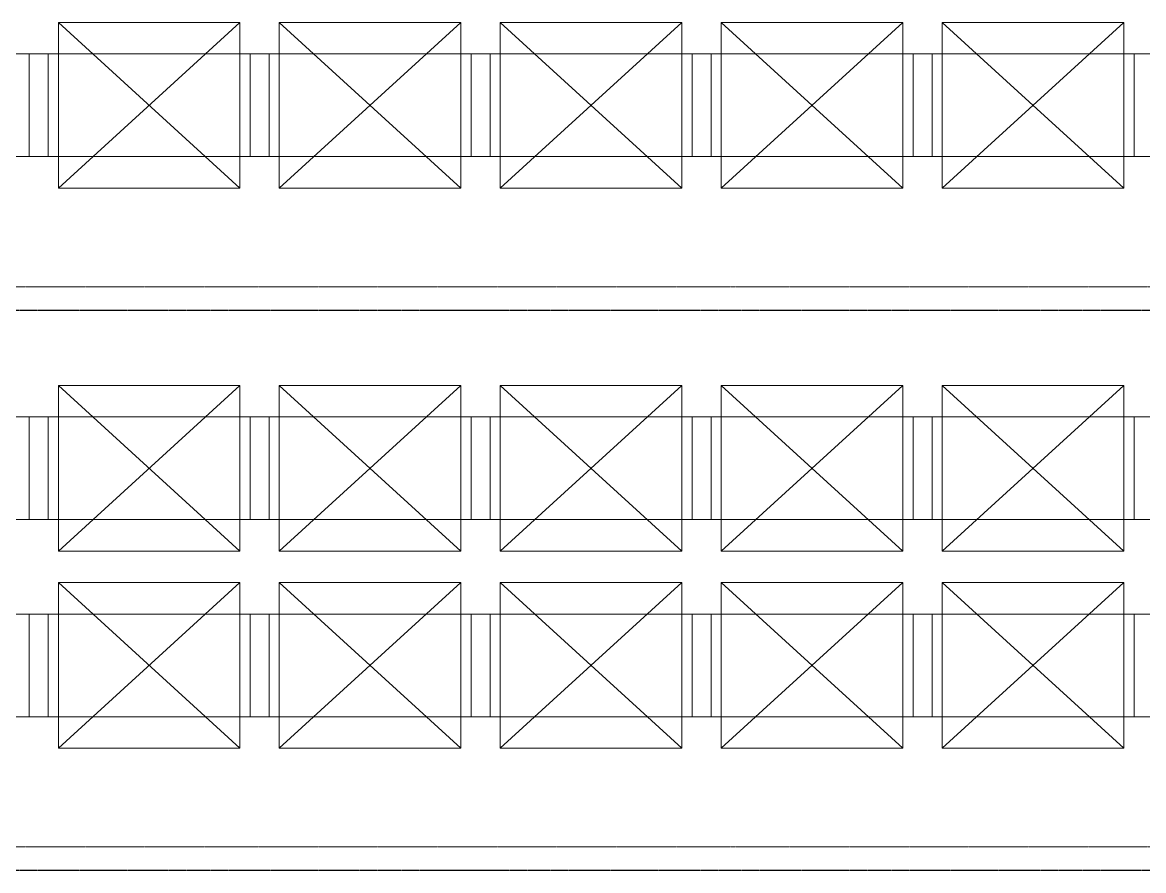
# Model space of a CAD drawing. Header units: millimetres. Extents: x -50460 to 50460, y -35640 to 35640.
# Drawn here: x -27397 to -20295, y -10515 to -5140 of the extents above; entities that cross this region are included whole.
import ezdxf

# ---------------------------------------------------------------- set-up
doc = ezdxf.new("R2010")
doc.units = ezdxf.units.MM
doc.linetypes.add('双点画线', pattern=[22, 12, -2, 2, -2, 2, -2])
doc.linetypes.add('点画线', pattern=[18, 12, -2, 2, -2])
for name, color, linetype, lineweight in [('7', 30, '双点画线', 18), ('PALLET', 4, 'Continuous', 18), ('RackFrame', 5, 'Continuous', 18), ('中心线层', 1, '点画线', 18), ('细线', 7, 'Continuous', 18)]:
    doc.layers.add(name, color=color, linetype=linetype, lineweight=lineweight)

# ---------------------------------------------------------------- blocks, each defined once
blk = doc.blocks.new('*X346')
at = {"layer": 'PALLET', "linetype": 'Continuous', "lineweight": 18}
for p, q in [((1835, 150), (685, 1200)), ((1835, 1200), (685, 150))]:
    blk.add_line(p, q, dxfattribs=at)
blk.add_lwpolyline([(1835, 1200), (685, 1200), (685, 150), (1835, 150), (1835, 1200)], dxfattribs=at)
blk = doc.blocks.new('*X347')
at = {"layer": 'PALLET', "linetype": 'Continuous', "lineweight": 18}
for p, q in [((1835, 150), (685, 1200)), ((1835, 1200), (685, 150))]:
    blk.add_line(p, q, dxfattribs=at)
blk.add_lwpolyline([(1835, 1200), (685, 1200), (685, 150), (1835, 150), (1835, 1200)], dxfattribs=at)
blk = doc.blocks.new('*X348')
at = {"layer": 'PALLET', "linetype": 'Continuous', "lineweight": 18}
for p, q in [((1835, 150), (685, 1200)), ((1835, 1200), (685, 150))]:
    blk.add_line(p, q, dxfattribs=at)
blk.add_lwpolyline([(1835, 1200), (685, 1200), (685, 150), (1835, 150), (1835, 1200)], dxfattribs=at)
blk = doc.blocks.new('*X349')
at = {"layer": 'PALLET', "linetype": 'Continuous', "lineweight": 18}
for p, q in [((1835, 150), (685, 1200)), ((1835, 1200), (685, 150))]:
    blk.add_line(p, q, dxfattribs=at)
blk.add_lwpolyline([(1835, 1200), (685, 1200), (685, 150), (1835, 150), (1835, 1200)], dxfattribs=at)
blk = doc.blocks.new('*X350')
at = {"layer": 'PALLET', "linetype": 'Continuous', "lineweight": 18}
for p, q in [((1835, 150), (685, 1200)), ((1835, 1200), (685, 150))]:
    blk.add_line(p, q, dxfattribs=at)
blk.add_lwpolyline([(1835, 1200), (685, 1200), (685, 150), (1835, 150), (1835, 1200)], dxfattribs=at)
blk = doc.blocks.new('*X378')
at = {"layer": 'PALLET', "linetype": 'Continuous', "lineweight": 18}
for p, q in [((1835, 150), (685, 1200)), ((1835, 1200), (685, 150))]:
    blk.add_line(p, q, dxfattribs=at)
blk.add_lwpolyline([(1835, 1200), (685, 1200), (685, 150), (1835, 150), (1835, 1200)], dxfattribs=at)
blk = doc.blocks.new('*X379')
at = {"layer": 'PALLET', "linetype": 'Continuous', "lineweight": 18}
for p, q in [((1835, 150), (685, 1200)), ((1835, 1200), (685, 150))]:
    blk.add_line(p, q, dxfattribs=at)
blk.add_lwpolyline([(1835, 1200), (685, 1200), (685, 150), (1835, 150), (1835, 1200)], dxfattribs=at)
blk = doc.blocks.new('*X380')
at = {"layer": 'PALLET', "linetype": 'Continuous', "lineweight": 18}
for p, q in [((1835, 150), (685, 1200)), ((1835, 1200), (685, 150))]:
    blk.add_line(p, q, dxfattribs=at)
blk.add_lwpolyline([(1835, 1200), (685, 1200), (685, 150), (1835, 150), (1835, 1200)], dxfattribs=at)
blk = doc.blocks.new('*X381')
at = {"layer": 'PALLET', "linetype": 'Continuous', "lineweight": 18}
for p, q in [((1835, 150), (685, 1200)), ((1835, 1200), (685, 150))]:
    blk.add_line(p, q, dxfattribs=at)
blk.add_lwpolyline([(1835, 1200), (685, 1200), (685, 150), (1835, 150), (1835, 1200)], dxfattribs=at)
blk = doc.blocks.new('*X382')
at = {"layer": 'PALLET', "linetype": 'Continuous', "lineweight": 18}
for p, q in [((1835, 150), (685, 1200)), ((1835, 1200), (685, 150))]:
    blk.add_line(p, q, dxfattribs=at)
blk.add_lwpolyline([(1835, 1200), (685, 1200), (685, 150), (1835, 150), (1835, 1200)], dxfattribs=at)
blk = doc.blocks.new('*X410')
at = {"layer": 'PALLET', "linetype": 'Continuous', "lineweight": 18}
for p, q in [((1835, 150), (685, 1200)), ((1835, 1200), (685, 150))]:
    blk.add_line(p, q, dxfattribs=at)
blk.add_lwpolyline([(1835, 1200), (685, 1200), (685, 150), (1835, 150), (1835, 1200)], dxfattribs=at)
blk = doc.blocks.new('*X411')
at = {"layer": 'PALLET', "linetype": 'Continuous', "lineweight": 18}
for p, q in [((1835, 150), (685, 1200)), ((1835, 1200), (685, 150))]:
    blk.add_line(p, q, dxfattribs=at)
blk.add_lwpolyline([(1835, 1200), (685, 1200), (685, 150), (1835, 150), (1835, 1200)], dxfattribs=at)
blk = doc.blocks.new('*X412')
at = {"layer": 'PALLET', "linetype": 'Continuous', "lineweight": 18}
for p, q in [((1835, 150), (685, 1200)), ((1835, 1200), (685, 150))]:
    blk.add_line(p, q, dxfattribs=at)
blk.add_lwpolyline([(1835, 1200), (685, 1200), (685, 150), (1835, 150), (1835, 1200)], dxfattribs=at)
blk = doc.blocks.new('*X413')
at = {"layer": 'PALLET', "linetype": 'Continuous', "lineweight": 18}
for p, q in [((1835, 150), (685, 1200)), ((1835, 1200), (685, 150))]:
    blk.add_line(p, q, dxfattribs=at)
blk.add_lwpolyline([(1835, 1200), (685, 1200), (685, 150), (1835, 150), (1835, 1200)], dxfattribs=at)
blk = doc.blocks.new('*X414')
at = {"layer": 'PALLET', "linetype": 'Continuous', "lineweight": 18}
for p, q in [((1835, 150), (685, 1200)), ((1835, 1200), (685, 150))]:
    blk.add_line(p, q, dxfattribs=at)
blk.add_lwpolyline([(1835, 1200), (685, 1200), (685, 150), (1835, 150), (1835, 1200)], dxfattribs=at)

msp = doc.modelspace()

# ---------------------------------------------------------------- linework, layer by layer
at = {"layer": '7', "linetype": '双点画线', "lineweight": 25}
for p, q in [((17505.258, -6964.726), (-36301.742, -6964.726)), ((17505.258, -10514.726), (-36301.742, -10514.726))]:
    msp.add_line(p, q, dxfattribs=at)
at = {"layer": 'RackFrame'}
for p, q in [((-32954.742, -5339.726), (14765.258, -5339.726)), ((-27354.742, -5989.726), (-27354.742, -5339.726)), ((-27234.742, -5989.726), (-27234.742, -5339.726)), ((-25954.742, -5989.726), (-25954.742, -5339.726)), ((-25834.742, -5989.726), (-25834.742, -5339.726)), ((-24554.742, -5989.726), (-24554.742, -5339.726)), ((-24434.742, -5989.726), (-24434.742, -5339.726)), ((-23154.742, -5989.726), (-23154.742, -5339.726)), ((-23034.742, -5989.726), (-23034.742, -5339.726)), ((-21754.742, -5989.726), (-21754.742, -5339.726)), ((-21634.742, -5989.726), (-21634.742, -5339.726)), ((-20354.742, -5989.726), (-20354.742, -5339.726)), ((-32954.742, -5989.726), (14765.258, -5989.726)), ((-32954.742, -7639.726), (14765.258, -7639.726)), ((-27354.742, -8289.726), (-27354.742, -7639.726)), ((-27234.742, -8289.726), (-27234.742, -7639.726)), ((-25954.742, -8289.726), (-25954.742, -7639.726)), ((-25834.742, -8289.726), (-25834.742, -7639.726)), ((-24554.742, -8289.726), (-24554.742, -7639.726)), ((-24434.742, -8289.726), (-24434.742, -7639.726)), ((-23154.742, -8289.726), (-23154.742, -7639.726)), ((-23034.742, -8289.726), (-23034.742, -7639.726)), ((-21754.742, -8289.726), (-21754.742, -7639.726)), ((-21634.742, -8289.726), (-21634.742, -7639.726)), ((-20354.742, -8289.726), (-20354.742, -7639.726)), ((-32954.742, -8289.726), (14765.258, -8289.726)), ((-32954.742, -8889.726), (14765.258, -8889.726)), ((-27354.742, -9539.726), (-27354.742, -8889.726)), ((-27234.742, -9539.726), (-27234.742, -8889.726)), ((-25954.742, -9539.726), (-25954.742, -8889.726)), ((-25834.742, -9539.726), (-25834.742, -8889.726)), ((-24554.742, -9539.726), (-24554.742, -8889.726)), ((-24434.742, -9539.726), (-24434.742, -8889.726)), ((-23154.742, -9539.726), (-23154.742, -8889.726)), ((-23034.742, -9539.726), (-23034.742, -8889.726)), ((-21754.742, -9539.726), (-21754.742, -8889.726)), ((-21634.742, -9539.726), (-21634.742, -8889.726)), ((-20354.742, -9539.726), (-20354.742, -8889.726)), ((-32954.742, -9539.726), (14765.258, -9539.726))]:
    msp.add_line(p, q, dxfattribs=at)
at = {"layer": '中心线层'}
for p, q in [((-32954.742, -6814.726), (14765.258, -6814.726)), ((-32954.742, -10364.726), (14765.258, -10364.726))]:
    msp.add_line(p, q, dxfattribs=at)

# ---------------------------------------------------------------- block references
at = {"layer": '细线'}
for name, p in [('*X350', (-27854.742, -6339.726)), ('*X349', (-26454.742, -6339.726)), ('*X348', (-25054.742, -6339.726)), ('*X347', (-23654.742, -6339.726)), ('*X346', (-22254.742, -6339.726)), ('*X382', (-27854.742, -8639.726)), ('*X381', (-26454.742, -8639.726)), ('*X380', (-25054.742, -8639.726)), ('*X379', (-23654.742, -8639.726)), ('*X378', (-22254.742, -8639.726)), ('*X414', (-27854.742, -9889.726)), ('*X413', (-26454.742, -9889.726)), ('*X412', (-25054.742, -9889.726)), ('*X411', (-23654.742, -9889.726)), ('*X410', (-22254.742, -9889.726))]:
    msp.add_blockref(name, p, dxfattribs=at)

doc.saveas('drawing.dxf')
